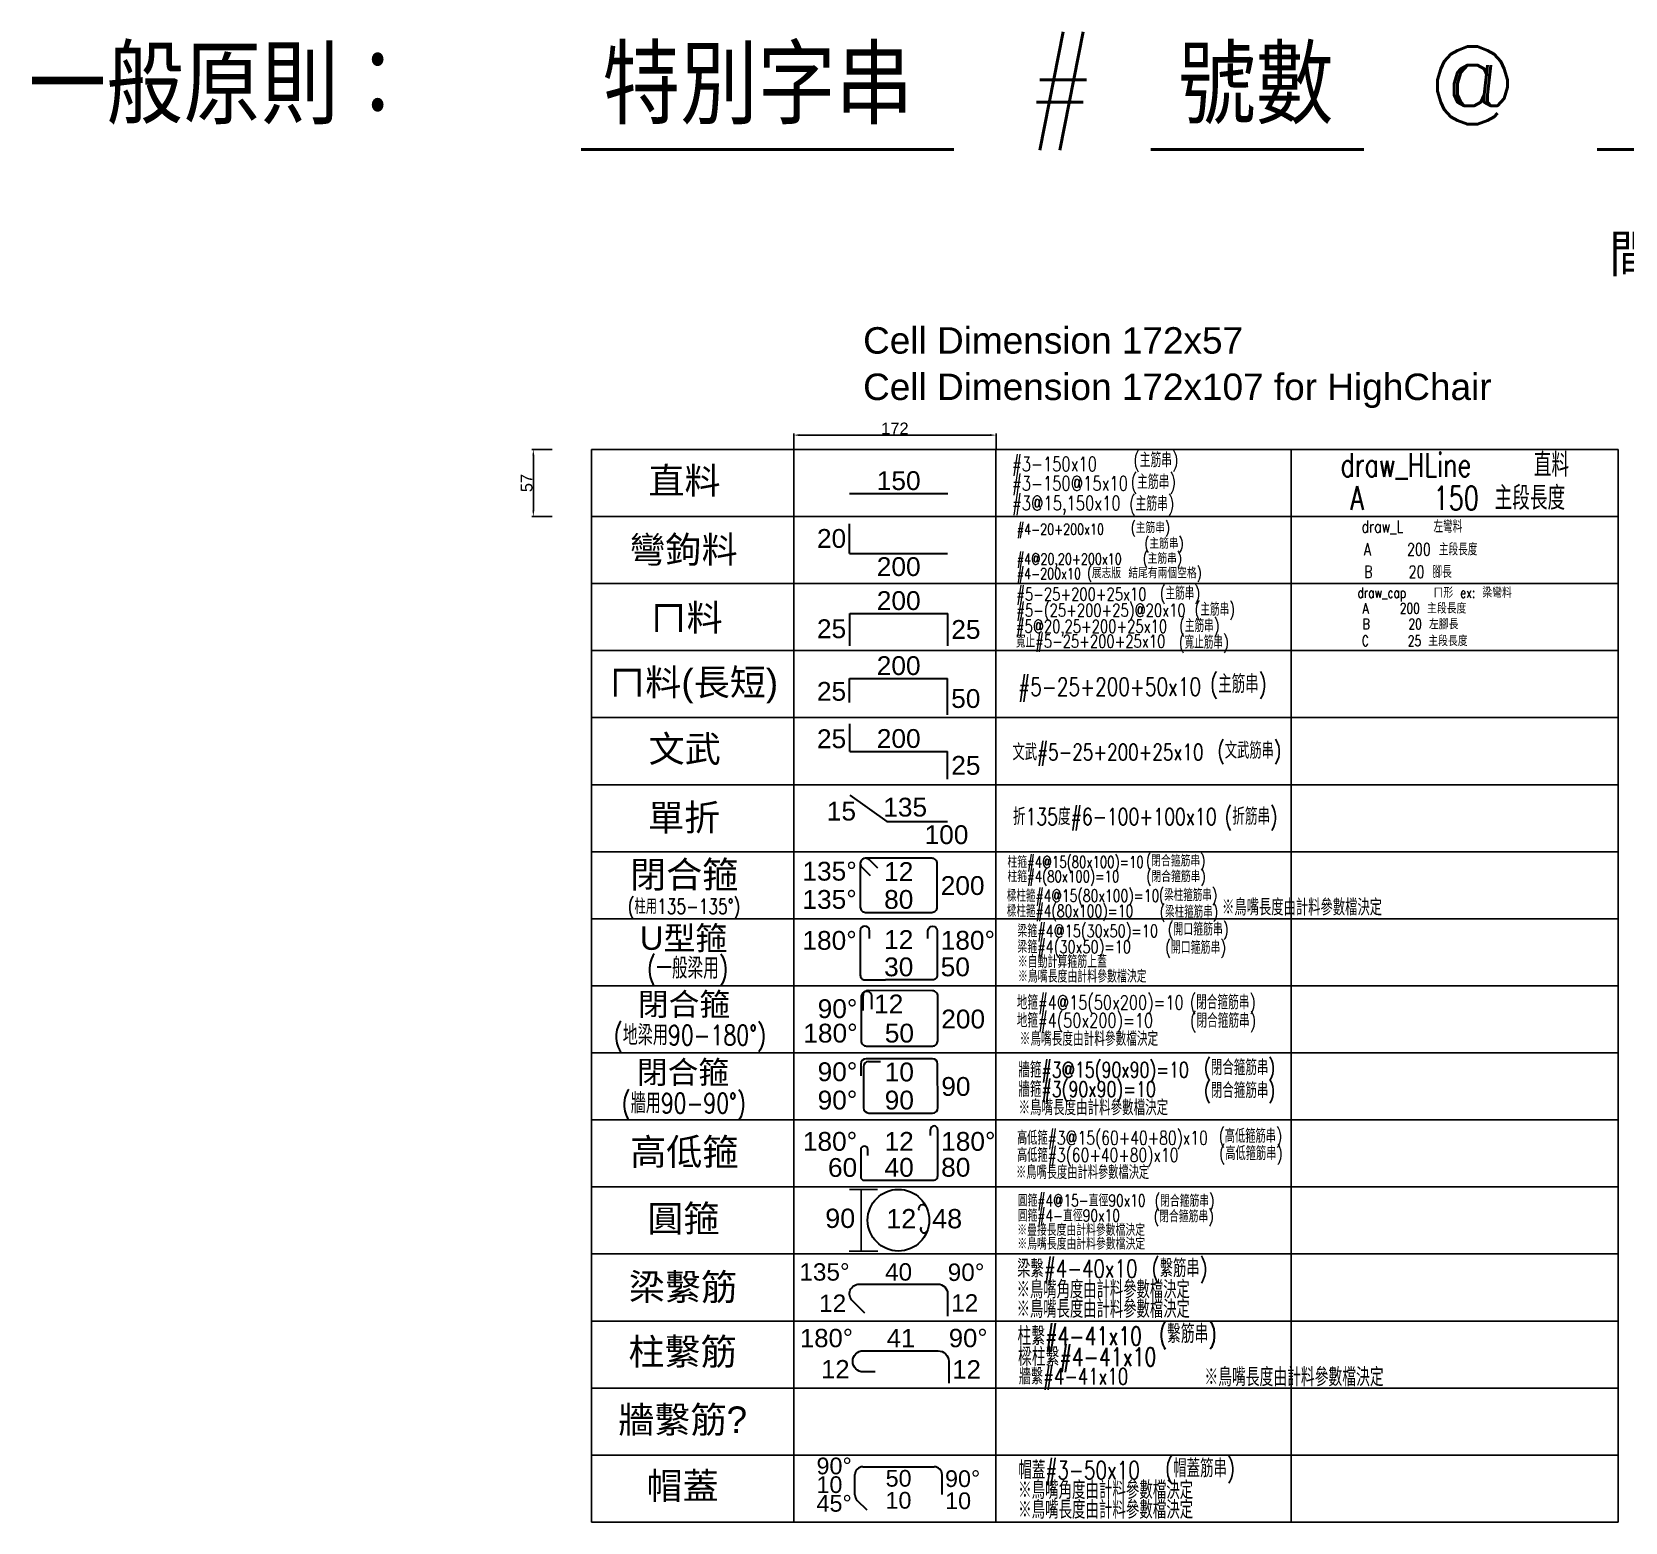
# Model space of a CAD drawing. Header units: millimetres. Extents: x 5 to 9713, y -3338 to 92.
# Drawn here: x 5610 to 6965, y -1516 to -249 of the extents above; entities that cross this region are included whole.
import ezdxf
from ezdxf.enums import TextEntityAlignment as Align

# ---------------------------------------------------------------- set-up
doc = ezdxf.new("R2010")
doc.units = ezdxf.units.MM
for name, color, linetype in [('-取料', 31, 'Continuous'), ('1', 1, 'Continuous'), ('備註', 3, 'Continuous')]:
    doc.layers.add(name, color=color, linetype=linetype)
doc.styles.get("Standard").update_dxf_attribs({"font": 'arial.ttf'})
doc.styles.add('txt', font='txt.shx', dxfattribs={"height": 0.2, "bigfont": 'chineset.shx'})
doc.dimstyles.new('ISO-25', dxfattribs={"dimtxt": 2.5, "dimasz": 2.5, "dimexe": 1.25, "dimexo": 0.625, "dimtad": 1, "dimtxsty": 'Standard', "dimcen": 2.5, "dimadec": 0, "dimazin": 0, "dimtfac": 1, "dimtmove": 0, "dimatfit": 3, "dimfxl": 1, "dimarcsym": 0})

# ---------------------------------------------------------------- blocks, each defined once
blk = doc.blocks.new('draw_rebar_main')
at = {"layer": '1', "color": 1, "lineweight": 30}
blk.add_line((-70, -0.1), (13.4, -0.1), dxfattribs=at)
at = {"layer": '1', "color": 2}
blk.add_attdef('A', text='', height=16, dxfattribs=at).set_placement((-28.3, 2.9), align=Align.CENTER)
blk = doc.blocks.new('*D31')
at = {"layer": '1', "color": 0, "lineweight": -2, "transparency": 16777216}
for p, q in [((6052.9, -604.2), (6035.6, -604.2)), ((6036.9, -609.2), (6036.9, -656.2)), ((6052.9, -661.2), (6035.6, -661.2))]:
    blk.add_line(p, q, dxfattribs=at)
at = {"layer": '1', "color": 0, "transparency": 16777216}
for points in [[(6036.1, -609.2), (6037.7, -609.2), (6036.9, -604.2)], [(6036.1, -656.2), (6037.7, -656.2), (6036.9, -661.2)]]:
    blk.add_solid(points, dxfattribs=at)
at = {"layer": 'Defpoints', "color": 0, "transparency": 16777216}
for p in [(6053.5, -604.2), (6036.9, -661.2), (6053.5, -661.2)]:
    blk.add_point(p, dxfattribs=at)
at = {"layer": '1', "color": 0, "transparency": 16777216, "insert": (6031.2, -632.7), "char_height": 10, "attachment_point": 5, "rotation": 90}
blk.add_mtext('57', dxfattribs=at)
blk = doc.blocks.new('*D32')
at = {"layer": '1', "color": 0, "lineweight": -2, "transparency": 16777216}
for p, q in [((6258.4, -604.3), (6258.4, -590.7)), ((6263.4, -592), (6425.4, -592)), ((6430.4, -604.3), (6430.4, -590.7))]:
    blk.add_line(p, q, dxfattribs=at)
at = {"layer": '1', "color": 0, "transparency": 16777216}
for points in [[(6263.4, -591.1), (6263.4, -592.8), (6258.4, -592)], [(6425.4, -591.1), (6425.4, -592.8), (6430.4, -592)]]:
    blk.add_solid(points, dxfattribs=at)
at = {"layer": 'Defpoints', "color": 0, "transparency": 16777216}
for p in [(6430.4, -592), (6258.4, -604.9), (6430.4, -604.9)]:
    blk.add_point(p, dxfattribs=at)
at = {"layer": '1', "color": 0, "transparency": 16777216, "insert": (6344.4, -586.3), "char_height": 10, "attachment_point": 5}
blk.add_mtext('172', dxfattribs=at)
blk = doc.blocks.new('draw_rebar_hoop_column')
at = {"color": 1, "lineweight": 30, "flags": 128}
blk.add_lwpolyline([(1.6, 34.4), (-5.5, 41.5, 0.668179), (-13.2, 38.3), (-13.2, 1.3, 0.414214), (-8.7, -3.2), (47.7, -3.2, 0.414214), (52.2, 1.3), (52.2, 38.3, 0.414214), (47.7, 42.8), (-8.7, 42.8, 0.668179), (-11.9, 35.1), (-4.8, 28.1)], format="xyb", dxfattribs=at)
at = {"color": 2}
for tag, p in [('D', (-16.2, 23.8)), ('E', (-16.2, -0.2))]:
    blk.add_attdef(tag, text='', height=16, dxfattribs=at).set_placement(p, align=Align.RIGHT)
for tag, p in [('C', (19.5, 23.5)), ('A', (19.5, -0.2))]:
    blk.add_attdef(tag, text='', height=16, dxfattribs=at).set_placement(p, align=Align.CENTER)
blk.add_attdef('B', (55.2, 11.6), '', height=16, dxfattribs=at)
blk = doc.blocks.new('draw_rebar_tie_90_135')
at = {"color": 1, "lineweight": 30, "flags": 128}
blk.add_lwpolyline([(14.9, 4.9), (3.7, 16.1, -0.668179), (10, 31.5), (82.2, 31.5, -0.414214), (91.2, 22.5), (91.2, 2)], format="xyb", dxfattribs=at)
at = {"color": 2}
for tag, p in [('D', (1.1, 34.7)), ('B', (-2.1, 5.9))]:
    blk.add_attdef(tag, text='', height=16, dxfattribs=at).set_placement(p, align=Align.RIGHT)
blk.add_attdef('A', text='', height=16, dxfattribs=at).set_placement((46.1, 34.7), align=Align.CENTER)
for tag, p in [('E', (91.3, 34.4)), ('C', (94.5, 6.2))]:
    blk.add_attdef(tag, p, '', height=16, dxfattribs=at)
blk = doc.blocks.new('draw_rebar_hoop_circle')
at = {"color": 255}
for p, q in [((14.2, 52.5), (37.9, 52.5)), ((24, 52.5), (24, 0.1)), ((13.9, 0.1), (38.4, 0.1))]:
    blk.add_line(p, q, dxfattribs=at)
at = {"color": 1, "lineweight": 30}
blk.add_circle((55.8, 26.3), 26.2, dxfattribs=at)
at = {"layer": '1', "color": 1, "lineweight": 30}
for centre, radius, start, end in [((76.2, 36.2), 3.29, 30.5853, 207.0944), ((77.6, 18.6), 3, 145.8764, 341.9652)]:
    blk.add_arc(centre, radius, start, end, dxfattribs=at)
at = {"color": 2}
for tag, p in [('A', (19, 19.7)), ('C', (70.9, 19.4))]:
    blk.add_attdef(tag, text='', height=16.4, dxfattribs=at).set_placement(p, align=Align.RIGHT)
blk.add_attdef('B', (84.5, 19.4), '', height=16.4, dxfattribs=at)
blk = doc.blocks.new('draw_rebar_tie_90_180')
at = {"color": 1, "lineweight": 30, "flags": 128}
blk.add_lwpolyline([(19.7, 10.8), (9.7, 10.8, -1), (9.7, 28.8), (73.2, 28.8, -0.393804), (82.4, 19.8), (82.4, 1.3)], format="xyb", dxfattribs=at)
at = {"color": 2}
for tag, p in [('D', (0.9, 31.8)), ('B', (-2, 5.3))]:
    blk.add_attdef(tag, text='', height=15.6, dxfattribs=at).set_placement(p, align=Align.RIGHT)
blk.add_attdef('A', text='', height=15.6, dxfattribs=at).set_placement((41.7, 31.8), align=Align.CENTER)
for tag, p in [('E', (82.4, 31.8)), ('C', (85.4, 5.2))]:
    blk.add_attdef(tag, p, '', height=15.6, dxfattribs=at)
blk = doc.blocks.new('draw_rebar_single_fold_135')
at = {"layer": '1', "color": 1, "lineweight": 30}
for p, q in [((9.5, 42), (41.1, 19.4)), ((41.1, 19.4), (92.7, 19.4))]:
    blk.add_line(p, q, dxfattribs=at)
at = {"color": 2}
blk.add_attdef('A', text='', height=16, dxfattribs=at).set_placement((14.9, 20.4), align=Align.RIGHT)
blk.add_attdef('C', (38, 23.7), '', height=16, dxfattribs=at)
blk.add_attdef('B', text='', height=16, dxfattribs=at).set_placement((91.8, 0.3), align=Align.CENTER)
blk = doc.blocks.new('draw_rebar_double_fold_wenwu')
at = {"layer": '1', "color": 1, "lineweight": 30}
for p, q in [((17.2, 23.6), (17.2, 47.2)), ((17.2, 23.6), (100.5, 23.6)), ((100.5, 0), (100.5, 23.6))]:
    blk.add_line(p, q, dxfattribs=at)
at = {"color": 2}
blk.add_attdef('A', text='', height=16, dxfattribs=at).set_placement((14.2, 26.4), align=Align.RIGHT)
blk.add_attdef('B', text='', height=16, dxfattribs=at).set_placement((58.9, 26.6), align=Align.CENTER)
blk.add_attdef('C', (103.5, 3.8), '', height=16, dxfattribs=at)
blk = doc.blocks.new('draw_rebar_double_fold_uneven')
at = {"color": 1, "lineweight": 30}
for p, q in [((16.7, 10.5), (16.7, 31)), ((16.7, 31), (100, 31)), ((100, 0), (100, 31))]:
    blk.add_line(p, q, dxfattribs=at)
at = {"color": 2}
blk.add_attdef('B', text='', height=16, dxfattribs=at).set_placement((58.4, 34), align=Align.CENTER)
blk.add_attdef('A', text='', height=16, dxfattribs=at).set_placement((13.7, 12.1), align=Align.RIGHT)
blk.add_attdef('C', (103, 6), '', height=16, dxfattribs=at)
blk = doc.blocks.new('draw_rebar_double_fold')
at = {"layer": '1', "color": 1, "lineweight": 30}
for p, q in [((17.2, 0), (17.2, 27.5)), ((17.2, 27.5), (100.6, 27.5)), ((100.6, 0), (100.6, 27.5))]:
    blk.add_line(p, q, dxfattribs=at)
at = {"layer": '1', "color": 2}
blk.add_attdef('B', text='', height=16, dxfattribs=at).set_placement((58.9, 30.5), align=Align.CENTER)
blk.add_attdef('A', text='', height=16, dxfattribs=at).set_placement((14.2, 6.5), align=Align.RIGHT)
blk.add_attdef('C', (103.6, 6), '', height=16, dxfattribs=at)
blk = doc.blocks.new('draw_rebar_single_fold')
at = {"layer": '1', "color": 1, "lineweight": 30}
for q in [(17.9, 45.3), (101.1, 20.2)]:
    blk.add_line((17.9, 20.2), q, dxfattribs=at)
at = {"layer": '1', "color": 2}
blk.add_attdef('A', text='', height=16, dxfattribs=at).set_placement((14.9, 24.9), align=Align.RIGHT)
blk.add_attdef('B', text='', height=16, dxfattribs=at).set_placement((59.6, 1), align=Align.CENTER)
blk = doc.blocks.new('draw_rebar_hoop_U')
at = {"color": 1, "lineweight": 30, "flags": 128}
for points in [[(46.6, 35.2), (46.6, 41.7, 1), (38.8, 41.7), (38.8, 3.9, 0.414214), (42.7, 0), (60.3, 0)], [(96.4, 35.2), (96.4, 41.7, -1), (104.2, 41.7), (104.2, 3.9, -0.414214), (100.3, 0), (60.3, 0)]]:
    blk.add_lwpolyline(points, format="xyb", dxfattribs=at)
at = {"color": 2}
blk.add_attdef('D', text='', height=16, dxfattribs=at).set_placement((35.8, 25.5), align=Align.RIGHT)
for tag, p in [('C', (71.5, 26.2)), ('A', (71.5, 3))]:
    blk.add_attdef(tag, text='', height=16, dxfattribs=at).set_placement(p, align=Align.CENTER)
for tag, p in [('E', (107.2, 25.6)), ('B', (107.2, 3))]:
    blk.add_attdef(tag, p, '', height=16, dxfattribs=at)
blk = doc.blocks.new('draw_rebar_hoop_ground')
at = {"color": 1, "lineweight": 30, "flags": 128}
blk.add_lwpolyline([(42.9, 34.8), (42.9, 44.8, 1.122823), (33.9, 44.8), (33.8, 7.9, 0.414214), (38.3, 3.4), (94.4, 3.4, 0.414214), (98.9, 7.9), (99, 45.9, 0.414214), (94.5, 50.4), (39.8, 50.6, 0.418123), (35.3, 46), (35.3, 33.6)], format="xyb", dxfattribs=at)
at = {"color": 2}
for tag, p in [('D', (30.6, 27.2)), ('E', (30.8, 6.4))]:
    blk.add_attdef(tag, text='', height=16, dxfattribs=at).set_placement(p, align=Align.RIGHT)
for tag, p in [('C', (44.8, 31.2)), ('B', (101.9, 18.4))]:
    blk.add_attdef(tag, p, '', height=16, dxfattribs=at)
blk.add_attdef('A', text='', height=16, dxfattribs=at).set_placement((66.3, 6.4), align=Align.CENTER)
blk = doc.blocks.new('draw_rebar_hoop_wall')
at = {"color": 1, "lineweight": 30}
for p, q in [((41.9, 43.4), (41.9, 33.4)), ((44, 41), (44.1, 6.2)), ((102.7, 47.9), (46.4, 47.9)), ((48.5, 45.5), (58.5, 45.5)), ((107.4, 6.1), (107.2, 43.4)), ((48.6, 1.7), (102.9, 1.6))]:
    blk.add_line(p, q, dxfattribs=at)
for centre, start, end in [((46.4, 43.4), 90, 180), ((48.5, 41), 90, 180), ((102.7, 43.4), 0, 90), ((48.6, 6.2), 180, 270), ((102.9, 6.1), 270, 0)]:
    blk.add_arc(centre, 4.5, start, end, dxfattribs=at)
at = {"color": 2}
for tag, p in [('D', (38.9, 28.8)), ('E', (38.9, 4.7))]:
    blk.add_attdef(tag, text='', height=16, dxfattribs=at).set_placement(p, align=Align.RIGHT)
for tag, p in [('C', (74.6, 28.6)), ('A', (74.6, 4.7))]:
    blk.add_attdef(tag, text='', height=16, dxfattribs=at).set_placement(p, align=Align.CENTER)
blk.add_attdef('B', (110.3, 16.3), '', height=16, dxfattribs=at)
blk = doc.blocks.new('draw_rebar_hoop_hi_low')
at = {"color": 1, "lineweight": 30}
for p, q in [((102.5, 40.5), (102.5, 45.5)), ((108.5, 45.5), (108.5, 5.4))]:
    blk.add_line(p, q, dxfattribs=at)
at = {"color": 1, "lineweight": 30, "flags": 128}
blk.add_lwpolyline([(49.1, 23.4), (49.1, 28.4, 1), (43.1, 28.4), (43.1, 5.3, 0.414214), (46.1, 2.3), (105.5, 2.3)], format="xyb", dxfattribs=at)
at = {"color": 1, "lineweight": 30}
for centre, start, end in [((105.5, 45.5), 360, 180), ((105.5, 5.4), 270, 360)]:
    blk.add_arc(centre, 3, start, end, dxfattribs=at)
at = {"color": 2}
for tag, p in [('E', (40.1, 27.4)), ('B', (40.1, 5.2))]:
    blk.add_attdef(tag, text='', height=16, dxfattribs=at).set_placement(p, align=Align.RIGHT)
for tag, p in [('D', (75.8, 27.4)), ('A', (75.8, 5.3))]:
    blk.add_attdef(tag, text='', height=16, dxfattribs=at).set_placement(p, align=Align.CENTER)
for tag, p in [('F', (111.5, 27.4)), ('C', (111.5, 5.4))]:
    blk.add_attdef(tag, p, '', height=16, dxfattribs=at)
blk = doc.blocks.new('draw_rebar_tie_cap')
at = {"color": 1, "lineweight": 30}
for p, q in [((40.5, 42.4), (101.1, 42.4)), ((33.8, 18.6), (33.8, 35.7)), ((107.8, 35.7), (107.8, 18.9)), ((44.1, 5.4), (35.7, 13.8))]:
    blk.add_line(p, q, dxfattribs=at)
for centre, start, end in [((40.5, 35.7), 90, 180), ((101.1, 35.7), 0, 90), ((40.5, 18.6), 180, 225)]:
    blk.add_arc(centre, 6.72, start, end, dxfattribs=at)
at = {"color": 2}
for tag, p in [('E', (31.1, 36)), ('F', (31.1, 4.2))]:
    blk.add_attdef(tag, text='', height=14.2, dxfattribs=at).set_placement(p, align=Align.RIGHT)
for tag, p in [('B', (12.1, 20.1)), ('A', (70.9, 25.5)), ('C', (70.8, 6.8))]:
    blk.add_attdef(tag, text='', height=14.2, dxfattribs=at).set_placement(p, align=Align.CENTER)
for tag, p in [('G', (110.4, 25.2)), ('D', (110.5, 6.4))]:
    blk.add_attdef(tag, p, '', height=14.2, dxfattribs=at)

msp = doc.modelspace()

# ---------------------------------------------------------------- linework, layer by layer
for p, q in [((6086.354, -604.206), (6959.599, -604.206)), ((6086.354, -604.206), (6086.354, -1516.206)), ((6258.354, -604.206), (6258.354, -1516.206)), ((6430.354, -604.206), (6430.354, -1516.206)), ((6681.48, -604.206), (6681.48, -1516.206)), ((6959.599, -604.206), (6959.599, -1516.206)), ((6086.354, -661.206), (6959.599, -661.206)), ((6086.354, -661.206), (6959.599, -661.206)), ((6086.354, -718.206), (6959.599, -718.206)), ((6086.354, -775.206), (6959.599, -775.206)), ((6086.354, -832.206), (6959.599, -832.206)), ((6086.354, -889.206), (6959.599, -889.206)), ((6086.354, -946.206), (6959.599, -946.206)), ((6086.354, -1003.206), (6959.599, -1003.206)), ((6086.354, -1060.206), (6959.599, -1060.206)), ((6086.354, -1117.206), (6959.599, -1117.206)), ((6086.354, -1174.206), (6959.599, -1174.206)), ((6086.354, -1231.206), (6959.599, -1231.206)), ((6086.354, -1231.206), (6959.357, -1231.206)), ((6086.354, -1231.219), (6959.599, -1231.219)), ((6086.354, -1231.221), (6959.599, -1231.221)), ((6086.354, -1288.206), (6959.599, -1288.206)), ((6086.354, -1345.206), (6959.599, -1345.206)), ((6086.354, -1402.206), (6959.599, -1402.206)), ((6086.354, -1459.206), (6959.599, -1459.206)), ((6086.354, -1516.206), (6959.599, -1516.206))]:
    msp.add_line(p, q)
for points in [[(6258.354, -604.206), (6258.354, -661.206), (6430.354, -661.206), (6430.354, -604.206), (6258.354, -604.206)], [(6258.354, -661.206), (6258.354, -718.206), (6430.354, -718.206), (6430.354, -661.206), (6258.354, -661.206)], [(6258.354, -718.206), (6258.354, -775.206), (6430.354, -775.206), (6430.354, -718.206), (6258.354, -718.206)], [(6258.354, -775.206), (6258.354, -832.206), (6430.354, -832.206), (6430.354, -775.206), (6258.354, -775.206)], [(6258.354, -832.206), (6258.354, -889.206), (6430.354, -889.206), (6430.354, -832.206), (6258.354, -832.206)], [(6258.354, -889.206), (6258.354, -946.206), (6430.354, -946.206), (6430.354, -889.206), (6258.354, -889.206)], [(6258.354, -946.206), (6258.354, -1003.206), (6430.354, -1003.206), (6430.354, -946.206), (6258.354, -946.206)], [(6258.354, -1003.206), (6258.354, -1060.206), (6430.354, -1060.206), (6430.354, -1003.206), (6258.354, -1003.206)], [(6258.354, -1060.206), (6258.354, -1117.206), (6430.354, -1117.206), (6430.354, -1060.206), (6258.354, -1060.206)], [(6258.354, -1117.206), (6258.354, -1174.206), (6430.354, -1174.206), (6430.354, -1117.206), (6258.354, -1117.206)], [(6258.354, -1174.221), (6258.354, -1231.221), (6430.354, -1231.221), (6430.354, -1174.221), (6258.354, -1174.221)], [(6258.354, -1231.206), (6258.354, -1288.206), (6430.354, -1288.206), (6430.354, -1231.206), (6258.354, -1231.206)], [(6258.354, -1288.206), (6258.354, -1345.206), (6430.354, -1345.206), (6430.354, -1288.206), (6258.354, -1288.206)], [(6258.354, -1345.206), (6258.354, -1402.206), (6430.354, -1402.206), (6430.354, -1345.206), (6258.354, -1345.206)], [(6258.354, -1459.206), (6258.354, -1516.206), (6430.354, -1516.206), (6430.354, -1459.206), (6258.354, -1459.206)]]:
    msp.add_lwpolyline(points)

# ---------------------------------------------------------------- block references
ref = msp.add_blockref('draw_rebar_single_fold', (6288.021, -712.776))
ref.add_attrib('A', '200', dxfattribs={"layer": '1', "color": 2, "height": 16}).set_placement((6347.641, -711.78), align=Align.CENTER)
ref.add_attrib('B', '20', dxfattribs={"layer": '1', "color": 2, "height": 16}).set_placement((6302.946, -687.838), align=Align.RIGHT)
ref = msp.add_blockref('draw_rebar_double_fold', (6288.779, -771.166))
ref.add_attrib('A', '200', dxfattribs={"layer": '1', "color": 2, "height": 16}).set_placement((6347.641, -740.675), align=Align.CENTER)
ref.add_attrib('B', '25', dxfattribs={"layer": '1', "color": 2, "height": 16}).set_placement((6302.946, -764.627), align=Align.RIGHT)
ref.add_attrib('C', '25', (6392.336, -765.208), dxfattribs={"layer": '1', "color": 2, "height": 16})
ref = msp.add_blockref('draw_rebar_double_fold_uneven', (6289.22, -829.929))
ref.add_attrib('A', '200', dxfattribs={"color": 2, "height": 16}).set_placement((6347.601, -795.959), align=Align.CENTER)
ref.add_attrib('B', '25', dxfattribs={"color": 2, "height": 16}).set_placement((6302.946, -817.814), align=Align.RIGHT)
ref.add_attrib('C', '50', (6392.256, -823.935), dxfattribs={"color": 2, "height": 16})
ref = msp.add_blockref('draw_rebar_double_fold_wenwu', (6288.774, -884.553))
ref.add_attrib('A', '200', dxfattribs={"color": 2, "height": 16}).set_placement((6347.641, -857.937), align=Align.CENTER)
ref.add_attrib('B', '25', dxfattribs={"color": 2, "height": 16}).set_placement((6302.946, -858.153), align=Align.RIGHT)
ref.add_attrib('C', '25', (6392.315, -880.78), dxfattribs={"color": 2, "height": 16})
ref = msp.add_blockref('draw_rebar_single_fold_135', (6296.476, -940.039))
ref.add_attrib('A', '100', dxfattribs={"color": 2, "height": 16}).set_placement((6388.283, -939.722), align=Align.CENTER)
ref.add_attrib('B', '15', dxfattribs={"color": 2, "height": 16}).set_placement((6311.356, -919.652), align=Align.RIGHT)
ref.add_attrib('C', '135', (6334.492, -916.302), dxfattribs={"color": 2, "height": 16})
for name, p, values in [('draw_rebar_hoop_column', (6328.165, -994.556), {'A': '80', 'B': '200', 'C': '12', 'D': '135%%d', 'E': '135%%d'}), ('draw_rebar_hoop_U', (6276.147, -1055.092), {'A': '30', 'B': '50', 'C': '12', 'D': '180%%d', 'E': '180%%d'}), ('draw_rebar_hoop_ground', (6281.912, -1114.843), {'A': '50', 'B': '200', 'C': '12', 'D': '90%%d', 'E': '180%%d'}), ('draw_rebar_hoop_wall', (6273.563, -1170.068), {'A': '90', 'B': '90', 'C': '10', 'D': '90%%d', 'E': '90%%d'}), ('draw_rebar_hoop_hi_low', (6272.229, -1227.876), {'A': '40', 'B': '60', 'C': '80', 'D': '12', 'E': '180%%d', 'F': '180%%d'}), ('draw_rebar_hoop_circle', (6291.624, -1285.784), {'A': '90', 'B': '48', 'C': '12'}), ('draw_rebar_tie_90_180', (6307.87, -1399.29), {'A': '41', 'B': '12', 'C': '12', 'D': '180°', 'E': '90°'}), ('draw_rebar_tie_cap', (6276.643, -1511.549), {'A': '50', 'B': '10', 'C': '10', 'D': '10', 'E': '90%%D', 'F': '45%%D', 'G': '90%%D'})]:
    msp.add_blockref(name, p).add_auto_attribs(values)
at = {"layer": '1'}
msp.add_blockref('draw_rebar_main', (6375.928, -641.569), dxfattribs=at).add_auto_attribs({'A': '150'})
at = {"layer": '1', "xscale": 0.9246889763109408, "yscale": 0.9246889763109408, "zscale": 0.9246889763109408}
msp.add_blockref('draw_rebar_tie_90_135', (6304.911, -1342.959), dxfattribs=at).add_auto_attribs({'A': '40', 'B': '12', 'C': '12', 'D': '135%%D', 'E': '90%%D'})

# ---------------------------------------------------------------- texts
at = {"layer": '-取料', "lineweight": 25, "style": 'txt', "width": 0.75}
for s, height, p in [('#3-150x10', 12.2101, (6444.08, -616.514)), ('draw_HLine   直料', 20, (6723.319, -617.314)), ('#3-150@15x10', 12.21011, (6444.08, -632.992)), ('A    150 主段長度', 20, (6731.813, -645.472)), ('#3@15,150x10', 12.21011, (6444.08, -649.824)), ('draw_L   左彎料', 10.40417, (6741.26, -669.683)), ('#4-20+200x10', 9.22257, (6448.084, -672.009)), ('#4@20,20+200x10', 9.22257, (6448.084, -697.274)), ('A    200 主段長度', 10.40417, (6743.241, -689.126)), ('#4-200x10  ', 9.22257, (6448.084, -709.72)), ('B    20 腳長', 10.4042, (6743.453, -708.218)), ('#5-25+200+25x10', 10.90094, (6447.658, -727.193)), ('draw_cap   ㄇ形 ex: 梁彎料', 8.92796, (6737.757, -725.883)), ('#5-(25+200+25)@20x10', 10.90094, (6447.658, -740.845)), ('A    200 主段長度', 8.92796, (6742.195, -739.24)), ('#5@20,25+200+25x10', 10.90094, (6447.318, -754.496)), ('B     20 左腳長', 8.92796, (6742.195, -752.643)), ('寬止#5-25+200+25x10', 10.90094, (6447.318, -767.24)), ('C     25 主段長度', 8.92796, (6741.593, -766.84)), ('#5-25+200+50x10', 15.32022, (6449.213, -805.934)), ('文武#5-25+200+25x10', 13.93065, (6444.432, -861.517)), ('折135度#6-100+100x10', 14.31175, (6444.766, -916.362))]:
    msp.add_text(s, height=height, dxfattribs=at).set_placement(p, align=Align.MIDDLE_LEFT)
at = {"layer": '-取料', "style": 'txt', "width": 0.75}
for s, height, p in [('柱箍#4@15(80x100)=10', 9.67542, (6440.129, -954.943)), ('柱箍#4(80x100)=10', 9.67542, (6440.129, -967.184)), ('樑柱箍#4@15(80x100)=10', 10.27106, (6439.69, -983.575)), ('樑柱箍#4(80x100)=10', 10.27106, (6439.69, -996.57)), ('梁箍#4@15(30x50)=10', 10.69171, (6448.6, -1013.566)), ('梁箍#4(30x50)=10', 10.69171, (6448.6, -1027.092)), ('地箍#4@15(50x200)=10', 12.07658, (6448.05, -1074.359)), ('地箍#4(50x200)=10', 12.07658, (6448.05, -1089.638)), ('牆箍#3@15(90x90)=10', 13.0475, (6449.461, -1131.625)), ('牆箍#3(90x90)=10', 13.0475, (6449.461, -1148.132)), ('高低箍#3@15(60+40+80)x10', 11.61062, (6448.207, -1189.459)), ('高低箍#3(60+40+80)x10', 11.61062, (6448.207, -1204.148)), ('圓箍#4@15-直徑90x10', 10.13219, (6448.894, -1242.678)), ('圓箍#4-直徑90x10', 10.13219, (6448.894, -1255.497)), ('梁繫#4-40x10', 15.108, (6448.405, -1300.694)), ('柱繫#4-41x10', 15.6349, (6448.668, -1357.97)), ('樑柱繫#4-41x10', 15.635, (6449.124, -1375.702)), ('牆繫#4-41x10', 13.7263, (6449.869, -1392.278)), ('帽蓋#3-50x10', 15.2627, (6449.397, -1472.016))]:
    msp.add_text(s, height=height, dxfattribs=at).set_placement(p, align=Align.MIDDLE_LEFT)
for s, p in [('Cell Dimension 172x57', (6317.357, -522.708)), ('Cell Dimension 172x107 for HighChair', (6317.357, -562.144))]:
    msp.add_text(s, height=22.5).set_placement(p)
at = {"layer": '1', "color": 7, "style": 'txt'}
for s, p in [('一般原則：', (5772.485, -294.694)), ('特別字串', (6227.86, -294.694)), ('號數', (6651.385, -294.694))]:
    msp.add_text(s, height=66, dxfattribs=at).set_placement(p, align=Align.MIDDLE_CENTER)
at = {"layer": '1', "color": 1, "lineweight": 30, "style": 'txt'}
for s, p in [('#', (6486.032, -294.694)), ('@', (6835.607, -294.694))]:
    msp.add_text(s, height=66, dxfattribs=at).set_placement(p, align=Align.MIDDLE_CENTER)
at = {"layer": '1', "color": 251, "style": 'txt'}
for s, p in [('_______', (6236.062, -309.964)), ('____', (6652.716, -309.964)), ('____', (7032.285, -309.964))]:
    msp.add_text(s, height=66, dxfattribs=at).set_placement(p, align=Align.MIDDLE_CENTER)
at = {"layer": '1', "color": 3, "style": 'txt'}
msp.add_text('間距可省略', height=36, dxfattribs=at).set_placement((7042.32, -439.017), align=Align.MIDDLE_CENTER)
at = {"layer": '1', "color": 2}
for s, height, p in [('直料', 22.5, (6165.439, -630.68)), ('彎鉤料', 22.5, (6164.662, -689.305)), ('ㄇ料', 22.5, (6167.267, -747.202)), ('ㄇ料(長短)', 22.5, (6173.251, -802.143)), ('文武', 22.5, (6165.675, -858.756)), ('單折', 22.5, (6165.161, -917.151)), ('閉合箍', 22.5, (6165.164, -965.58)), ('U型箍', 19.9275, (6164.701, -1019.658)), ('閉合箍', 19.2088, (6165.025, -1075.848)), ('閉合箍', 19.1772, (6164.18, -1133.703)), ('高低箍', 22.5, (6165.346, -1201.36)), ('圓箍', 22.5, (6164.562, -1258.003)), ('梁繫筋', 22.5, (6164.142, -1316.28)), ('柱繫筋', 22.5, (6163.801, -1371.224)), ('牆繫筋?', 22.5, (6163.927, -1429.107)), ('帽蓋', 22.5, (6163.808, -1485.39))]:
    msp.add_text(s, height=height, dxfattribs=at).set_placement(p, align=Align.MIDDLE_CENTER)
at = {"layer": '備註', "lineweight": 25, "style": 'txt', "width": 0.75}
for s, height, p in [('(主筋串)', 12.2101, (6547.115, -613.159)), ('(主筋串)', 12.2101, (6544.932, -631.713)), ('(主筋串)', 12.2101, (6543.568, -650.268)), ('(主筋串)', 9.2226, (6545.075, -670.613)), ('(主筋串)', 9.2226, (6555.174, -696.787)), ('(主筋串)', 9.2226, (6556.617, -684.009)), ('(展志版 結尾有兩個空格)', 9.22257, (6507.731, -709.111)), ('(主筋串)', 10.9009, (6569.609, -726.389)), ('(主筋串)', 10.9009, (6599.279, -740.128)), ('(主筋串)', 10.9009, (6586.125, -754.014)), ('(寬止筋串)', 10.9009, (6585.832, -768.045)), ('(主筋串)', 15.3202, (6612.431, -803.56)), ('(文武筋串)', 13.9307, (6618.706, -860.086)), ('(折筋串)', 14.3117, (6624.873, -916.173)), ('(閉合箍筋串)', 9.6754, (6557.984, -953.844)), ('(閉合箍筋串)', 9.6754, (6558.201, -967.25)), ('(柱用135-135°)', 12.80572, (6117.173, -992.687)), ('(梁柱箍筋串)', 10.2711, (6568.856, -983.022)), ('※鳥嘴長度由計料參數檔決定', 13.95928, (6622.601, -993.446)), ('(梁柱箍筋串)', 10.2711, (6569.621, -997.176)), ('(開口箍筋串)', 10.6917, (6576.429, -1012.11)), ('(開口箍筋串)', 10.6917, (6574.295, -1027.561)), ('(一般梁用)', 17.7133, (6133.515, -1045.34)), ('※自動計算箍筋上蓋', 10.6917, (6448.934, -1039.657)), ('※鳥嘴長度由計料參數檔決定', 10.69171, (6449.052, -1052.146)), ('(閉合箍筋串)', 12.0766, (6595.153, -1074.156)), ('(閉合箍筋串)', 12.0766, (6595.423, -1089.808)), ('(地梁用90-180°)', 17.07448, (6105.241, -1102.14)), ('※鳥嘴長度由計料參數檔決定', 12.07658, (6450.571, -1105.268)), ('(閉合箍筋串)', 13.0475, (6607.225, -1129.66)), ('(牆用90-90°)', 17.0464, (6112.062, -1160.023)), ('(閉合箍筋串)', 13.0475, (6607.225, -1149.098)), ('※鳥嘴長度由計料參數檔決定', 13.0475, (6449.558, -1163.749)), ('(高低箍筋串)', 11.6106, (6619.731, -1187.886)), ('(高低箍筋串)', 11.6106, (6620.164, -1202.588)), ('※鳥嘴長度由計料參數檔決定', 11.61062, (6447.454, -1218.749)), ('(閉合箍筋串)', 10.1322, (6565.308, -1242.967)), ('(閉合箍筋串)', 10.1322, (6564.553, -1256.174)), ('※疊接長度由計料參數檔決定', 10.13219, (6448.471, -1267.782)), ('※鳥嘴長度由計料參數檔決定', 10.13219, (6448.557, -1279.497)), ('(繫筋串)', 15.108, (6562.81, -1300.343)), ('※鳥嘴角度由計料參數檔決定', 15.10802, (6447.933, -1318.468)), ('※鳥嘴長度由計料參數檔決定', 15.10802, (6447.933, -1335.034)), ('(繫筋串)', 15.6349, (6568.809, -1356.094)), ('※鳥嘴長度由計料參數檔決定', 15.63493, (6607.631, -1392.875)), ('(帽蓋筋串)', 15.2627, (6574.181, -1470.418)), ('※鳥嘴角度由計料參數檔決定', 15.26267, (6449.263, -1488.997)), ('※鳥嘴長度由計料參數檔決定', 15.26267, (6449.263, -1505.732))]:
    msp.add_text(s, height=height, dxfattribs=at).set_placement(p, align=Align.MIDDLE_LEFT)

# ---------------------------------------------------------------- dimensions: what is measured, and where the dimension line sits
at = {"layer": '1'}
dim = msp.add_linear_dim(base=(6430.354, -591.957), p1=(6258.354, -604.892), p2=(6430.354, -604.892), dimstyle='ISO-25', override={"dimtxt": 10, "dimasz": 5}, dxfattribs=at)
dim.commit()
dim.dimension.update_dxf_attribs({"geometry": '*D32', "text_midpoint": (6344.354, -586.312)})
dim = msp.add_linear_dim(base=(6036.885, -661.206), p1=(6053.516, -604.206), p2=(6053.516, -661.206), angle=90, dimstyle='ISO-25', override={"dimtxt": 10, "dimasz": 5}, dxfattribs=at)
dim.commit()
dim.dimension.update_dxf_attribs({"geometry": '*D31', "text_midpoint": (6036.885, -632.706), "dimtype": 160})

doc.saveas('drawing.dxf')
